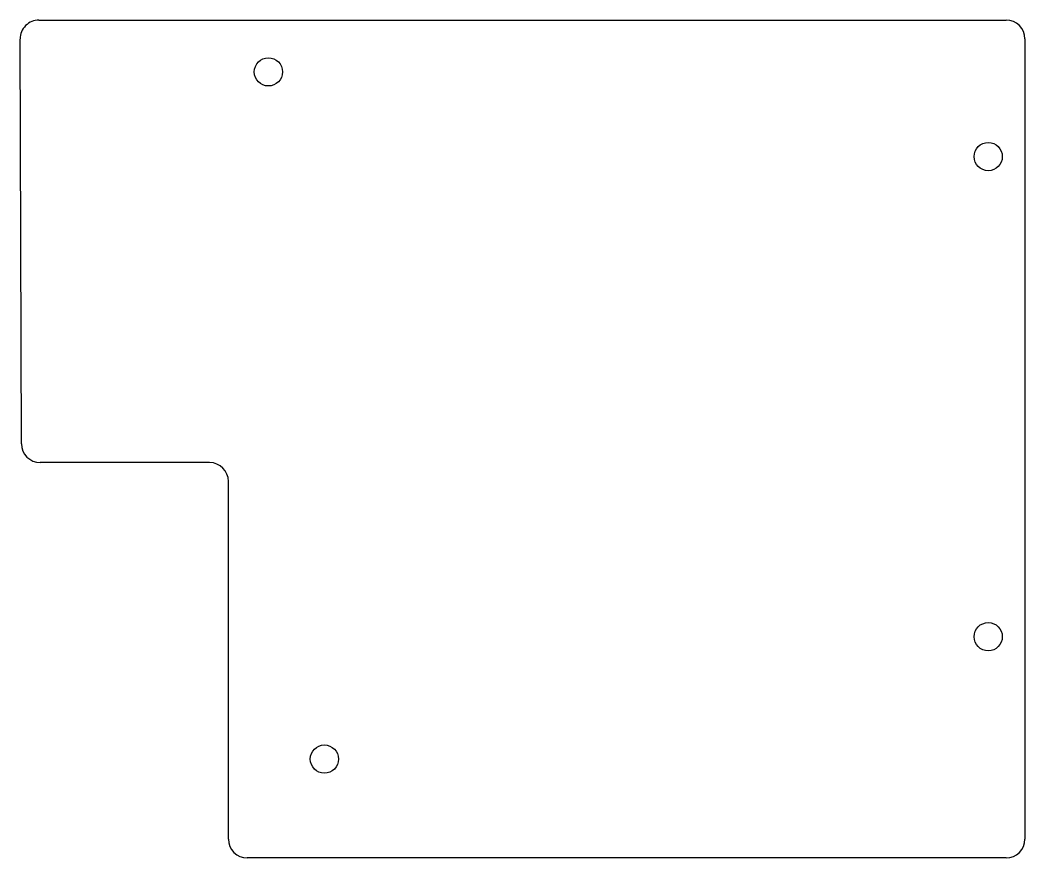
# Model space of a CAD drawing. Header units: millimetres. Extents: x 63 to 169, y -110 to -22.
import ezdxf

# ---------------------------------------------------------------- set-up
doc = ezdxf.new("R2010")
doc.units = ezdxf.units.MM

msp = doc.modelspace()

# ---------------------------------------------------------------- linework, layer by layer
for p, q in [((64.61, -21.5), (167.4, -21.5)), ((62.74, -66.51), (62.61, -23.51)), ((169.4, -23.5), (169.4, -108.5)), ((82.75, -68.5), (64.74, -68.5)), ((84.75, -108.5), (84.75, -70.5)), ((167.4, -110.5), (86.75, -110.5))]:
    msp.add_line(p, q)
for centre in [(89, -27), (165.5, -36), (165.5, -87), (94.95, -100)]:
    msp.add_circle(centre, 1.5)
for centre, start, end in [((64.61, -23.5), 90, 180.178), ((167.4, -23.5), 0, 90), ((64.74, -66.5), 180.178, 270), ((82.75, -70.5), 0, 90), ((86.75, -108.5), 180, 270), ((167.4, -108.5), 270, 0)]:
    msp.add_arc(centre, 2, start, end)

doc.saveas('drawing.dxf')
